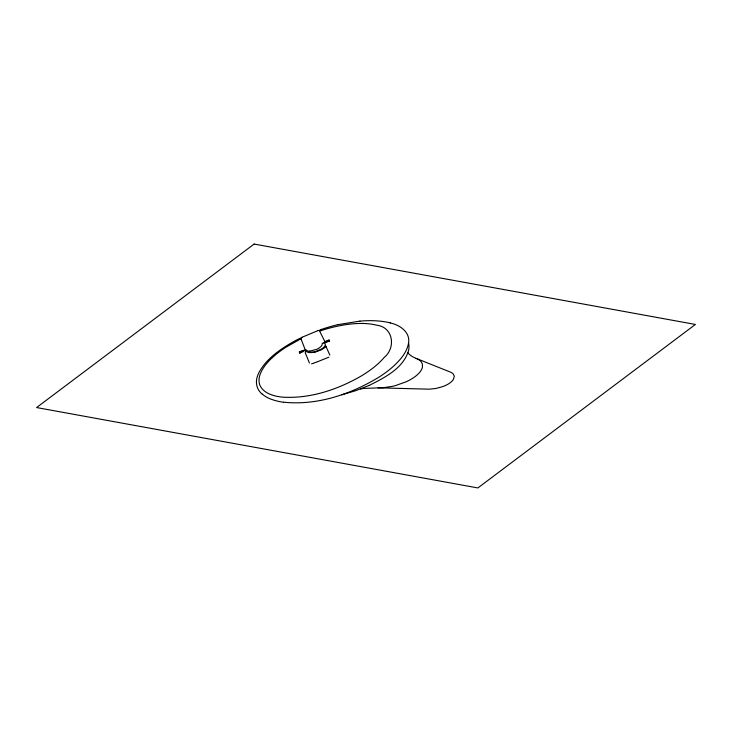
<?xml version="1.0" encoding="UTF-8"?>
<svg xmlns="http://www.w3.org/2000/svg" width="732" height="732" viewBox="0 0 732 732"><rect width="100%" height="100%" fill="white"/><g stroke="black" fill="none" stroke-linecap="round" stroke-linejoin="round"><path stroke-width="1.1" d="M369.175 385.407C384.373 377.822 403.186 368.443 408.474 350.884A92.982 39.006 -6.1 0 0 408.566 343.052C410.432 332.072 399.654 324.825 390.156 322.949M408.548 343.052C406.992 352.394 400.331 359.842 393.633 366.092A155.55 65.249 -6.1 0 1 379.963 376.523C351.497 394.091 317.45 405.729 283.687 402.197M328.97 340.115L329.647 341.039M305.491 350.335L305.5 350.299A1.848 0.778 -6.1 0 1 306.25 349.814A4.401 1.848 -6.1 0 0 309.782 351.186M323.837 342.832L328.732 340.737M325.2 344.168A7.979 3.349 -6.1 0 0 325.31 345.092L324.779 346.273A22.436 9.415 -6.1 0 1 321.156 349.182L314.852 351.808L309.188 352.467A4.63 1.94 -6.1 0 1 308.547 352.376A6.78 2.846 -6.1 0 1 306.113 351.342M305.857 351.278L305.793 351.342A8.793 3.687 -6.1 0 0 305.354 353.053L309.444 363.017M299.727 353.053L303.002 351.689A2.864 1.199 -6.1 0 1 303.634 351.488M300.989 338.76L285.727 347.343A149.072 62.531 -6.1 0 0 275.955 354.462L270.913 358.955A130.25 54.635 -6.1 0 0 264.353 366.522C261.123 371.197 258.167 376.87 259.21 382.735A59.814 25.089 -6.1 0 0 259.979 385.435C262.504 391.08 268.516 394.109 274.207 395.664A33.974 14.247 -6.1 0 0 282.543 397.147C310.002 398.858 337.287 389.717 360.894 376.211A144.826 60.747 -6.1 0 0 373.265 367.803L375.077 366.348A136.427 57.224 -6.1 0 0 384.117 357.518C396.204 347.718 393.276 326.92 376.44 325.164A33.837 14.192 -6.1 0 0 369.806 323.928C355.77 322.382 341.606 324.834 328.064 328.485A76.942 32.272 -6.1 0 0 319.719 331.084M302.225 337.187L317.743 330.699M369.12 385.425L355.761 390.659L341.789 394.804M328.869 357.179L317.267 361.846M302.453 350.674L299.278 351.964L299.681 353.089M329.089 339.932L325.722 341.295A2.022 0.851 -6.1 0 0 324.953 341.789L319.884 331.614M300.303 352.778L300.029 352.028L302.856 350.884A2.58 1.08 -6.1 0 1 304.375 350.555M326.124 341.505L329.18 340.609M300.029 352.028L300.943 351.946M301.099 351.863L305.354 350.152L301.026 338.943M329.418 341.075L326.207 342.366A2.406 1.007 -6.1 0 0 325.978 342.466M316.727 362.047L315.373 362.532M302.572 350.628L303.176 350.445A3.797 1.592 -6.1 0 1 304.475 350.244L305.198 350.216M314.833 362.724L313.488 363.2M312.948 363.383L311.594 363.831M337.955 324.66L359.97 321.101M309.801 351.15L316.736 349.32A17.614 7.384 -6.1 0 0 322.016 345.193L322.263 343.345A3.257 1.363 -6.1 0 1 323.828 342.96L325.1 343.381M378.014 387.823L429.098 389.177L435.696 388.509L442.403 386.706A24.897 10.44 -6.1 0 0 447.188 384.629A24.403 10.239 -6.1 0 0 449.21 383.431L450.93 382.141A27.752 11.639 -6.1 0 0 453.355 379.45L454.307 376.193L453.236 373.988A16.077 6.744 -6.1 0 0 450.253 372.039L416.545 358.561A23.891 10.019 -6.1 0 1 421.11 361.7L422.337 363.859L422.465 366.97A42.74 17.925 -6.1 0 1 421.101 370.392L419.866 372.14A49.41 20.725 -6.1 0 1 406.059 381.839L395.307 385.645A32.73 13.725 -6.1 0 1 391.904 386.45L383.092 387.713L364.527 388.399A29.408 12.334 -6.1 0 0 360.473 388.967M310.112 352.659L315.089 352.193L321.174 349.878A25.034 10.504 -6.1 0 0 325.987 346.51L325.447 345.376M308.547 352.376L309.828 352.614M415.968 358.323L416.005 358.341A44.972 18.858 -6.1 0 1 411.558 356.054L410.24 355.121A34.541 14.494 -6.1 0 1 408.319 353.282L407.962 352.769M262.212 394.173C256.593 389.689 255.038 382.168 257.646 375.635A117.605 49.328 -6.1 0 1 259.009 372.423C266.64 358.351 280.484 349.054 294.081 341.35A139.547 58.533 -6.1 0 1 298.171 339.19L298.866 338.834A3.559 1.491 -6.1 0 1 300.138 338.385M305.976 351.223L305.729 350.948A4.987 2.086 -6.1 0 1 305.601 350.692L305.537 350.5M325.996 346.51L329.867 355.121M300.513 352.119L300.696 352.623M300.989 338.513A5.161 2.159 -6.1 0 1 301.062 338.211M300.202 338.367A3.843 1.61 -6.1 0 1 300.971 338.23M359.979 321.147A48.001 20.139 -6.1 0 1 390.284 322.867M321.476 329.4A91.299 38.293 -6.1 0 1 337.946 324.642M320.351 329.94A3.422 1.437 -6.1 0 1 321.421 329.4M320.003 330.269A3.816 1.601 -6.1 0 1 320.232 330.041M301.273 337.882A3.761 1.574 -6.1 0 1 302.115 337.242M283.568 402.289A48.687 20.423 -6.1 0 1 262.349 394.136M317.88 330.644A3.569 1.501 -6.1 0 1 319.454 330.315M325.429 342.054A1.473 0.622 -6.1 0 1 326.143 341.524M328.924 340.673A1.162 0.485 -6.1 0 1 329.409 340.581M254.114 244.058L36.6 407.55L477.886 487.942L695.4 324.45L254.114 244.058"/></g></svg>
